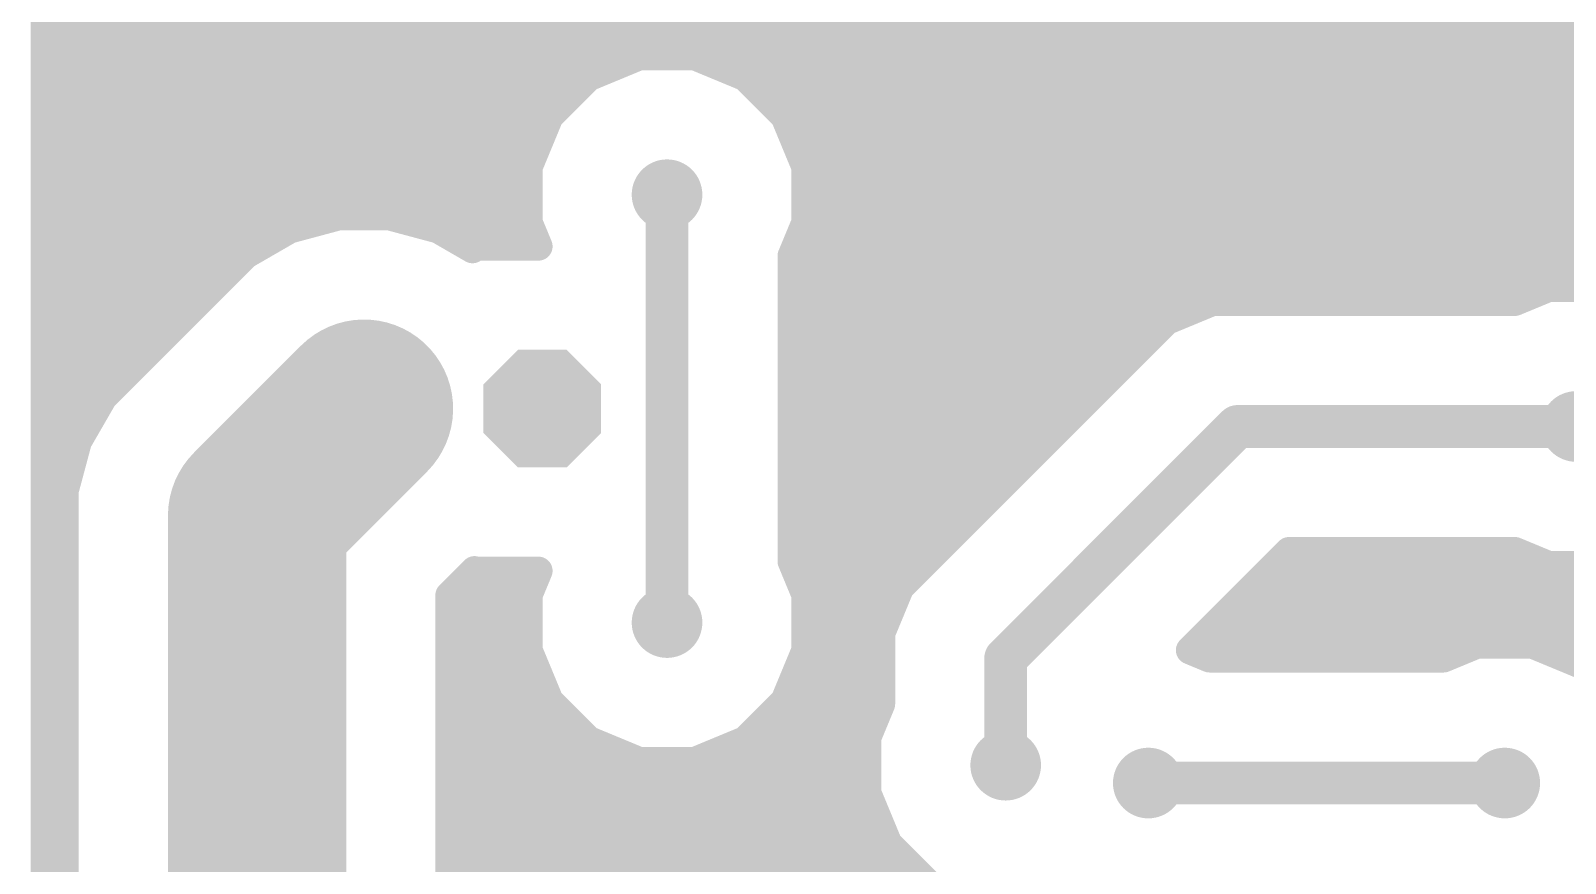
# Model space of a CAD drawing. Extents: x 0 to 141, y 0 to 150.
# Drawn here: x 96.85 to 118.72, y 42.8 to 54.66 of the extents above; entities that cross this region are included whole.
import ezdxf

# ---------------------------------------------------------------- set-up
doc = ezdxf.new("R2010")
doc.units = 0
for name, color, linetype in [('16', 175, 'CONTINUOUS'), ('17', 82, 'CONTINUOUS'), ('18', 82, 'CONTINUOUS')]:
    doc.layers.add(name, color=color, linetype=linetype)

# ---------------------------------------------------------------- blocks, each defined once
blk = doc.blocks.new('OCTAGONP')
at = {"const_width": 0.5}
blk.add_lwpolyline([(-0.25, -0.1036), (-0.25, 0.1036), (-0.1036, 0.25), (0.1036, 0.25), (0.25, 0.1036), (0.25, -0.1036), (0.1036, -0.25), (-0.1036, -0.25), (-0.25, -0.1036), (-0.25, 0.1036)], dxfattribs=at)
blk = doc.blocks.new('ROUNDV')
at = {"const_width": 0.5}
blk.add_lwpolyline([(0, -0.25, 1), (0, 0.25, 1), (0, -0.25)], format="xyb", dxfattribs=at)

msp = doc.modelspace()

# ---------------------------------------------------------------- linework, layer by layer
at = {"layer": '16'}
for points, const_width in [([(97.0532, 26.8082), (97.0532, 62.3743)], 0.4064), ([(97.0532, 54.864), (127.8128, 54.864)], 0.4064), ([(97.0532, 54.4576), (127.8128, 54.4576)], 0.4064), ([(105.5249, 54.3004), (104.7985, 53.9995)], 0.4064), ([(106.3111, 54.3004), (105.5249, 54.3004)], 0.4064), ([(107.0375, 53.9995), (106.3111, 54.3004)], 0.4064), ([(97.0532, 54.0512), (104.9233, 54.0512)], 0.4064), ([(106.9127, 54.0512), (127.8128, 54.0512)], 0.4064), ([(104.7985, 53.9995), (104.2425, 53.4435)], 0.4064), ([(107.5935, 53.4435), (107.0375, 53.9995)], 0.4064), ([(97.0532, 53.6448), (104.4438, 53.6448)], 0.4064), ([(107.3922, 53.6448), (127.8128, 53.6448)], 0.4064), ([(104.2425, 53.4435), (103.9416, 52.7171)], 0.4064), ([(107.8944, 52.7171), (107.5935, 53.4435)], 0.4064), ([(97.0532, 53.2384), (104.1575, 53.2384)], 0.4064), ([(107.6785, 53.2384), (127.8128, 53.2384)], 0.4064), ([(97.0532, 52.832), (103.9892, 52.832)], 0.4064), ([(107.8468, 52.832), (127.8128, 52.832)], 0.4064), ([(103.9416, 52.7171), (103.9416, 51.9309)], 0.4064), ([(107.8944, 51.9309), (107.8944, 52.7171)], 0.4064), ([(97.0532, 52.4256), (103.9416, 52.4256)], 0.4064), ([(105.918, 46.228), (105.918, 52.324)], 0.6096), ([(107.8944, 52.4256), (127.8128, 52.4256)], 0.4064), ([(97.0532, 52.0192), (103.9416, 52.0192)], 0.4064), ([(101.2388, 52.0192), (100.5412, 51.8323)], 0.4064), ([(101.9612, 52.0192), (101.2388, 52.0192)], 0.4064), ([(102.6588, 51.8323), (101.9612, 52.0192)], 0.4064), ([(103.9416, 51.9309), (104.0839, 51.5874)], 0.4064), ([(107.696, 51.4519), (107.8944, 51.9309)], 0.4064), ([(107.8944, 52.0192), (127.8128, 52.0192)], 0.4064), ([(100.5412, 51.8323), (99.9156, 51.4711)], 0.4064), ([(103.1461, 51.5509), (102.6588, 51.8323)], 0.4064), ([(97.0532, 51.6128), (100.1611, 51.6128)], 0.4064), ([(99.9156, 51.4711), (97.8809, 49.4364)], 0.4064), ([(103.0389, 51.6128), (104.0733, 51.6128)], 0.4064), ([(103.1826, 51.5874), (103.1461, 51.5509)], 0.4064), ([(104.0839, 51.5874), (103.1826, 51.5874)], 0.4064), ([(107.696, 47.1001), (107.696, 51.4519)], 0.4064), ([(107.7626, 51.6128), (127.8128, 51.6128)], 0.4064), ([(97.0532, 51.2064), (99.6509, 51.2064)], 0.4064), ([(107.696, 51.2064), (127.8128, 51.2064)], 0.4064), ([(118.4789, 50.9984), (117.9999, 50.8)], 0.4064), ([(119.2651, 50.9984), (118.4789, 50.9984)], 0.4064), ([(97.0532, 50.8), (99.2445, 50.8)], 0.4064), ([(107.696, 50.8), (117.9999, 50.8)], 0.4064), ([(113.6923, 50.8), (113.0388, 50.5293)], 0.4064), ([(117.9999, 50.8), (113.6923, 50.8)], 0.4064), ([(97.0532, 50.3936), (98.8381, 50.3936)], 0.4064), ([(100.076, 47.752), (101.6, 49.276)], 2.54), ([(107.696, 50.3936), (112.9031, 50.3936)], 0.4064), ([(113.0388, 50.5293), (112.5387, 50.0292)], 0.4064), ([(97.0532, 49.9872), (98.4317, 49.9872)], 0.4064), ([(107.696, 49.9872), (112.4967, 49.9872)], 0.4064), ([(112.5387, 50.0292), (109.2367, 46.7272)], 0.4064), ([(97.0532, 49.5808), (98.0253, 49.5808)], 0.4064), ([(107.696, 49.5808), (112.0903, 49.5808)], 0.4064), ([(97.8809, 49.4364), (97.5197, 48.8108)], 0.4064), ([(97.0532, 49.1744), (97.7297, 49.1744)], 0.4064), ([(107.696, 49.1744), (111.6839, 49.1744)], 0.4064), ([(110.744, 45.72), (114.046, 49.022)], 0.6096), ([(114.046, 49.022), (118.872, 49.022)], 0.6096), ([(97.5197, 48.8108), (97.3328, 48.1132)], 0.4064), ([(100.076, 41.148), (100.076, 47.752)], 2.54), ([(97.0532, 48.768), (97.5083, 48.768)], 0.4064), ([(107.696, 48.768), (111.2775, 48.768)], 0.4064), ([(97.0532, 48.3616), (97.3994, 48.3616)], 0.4064), ([(107.696, 48.3616), (110.8711, 48.3616)], 0.4064), ([(97.0532, 47.9552), (97.3328, 47.9552)], 0.4064), ([(97.3328, 48.1132), (97.3328, 40.7868)], 0.4064), ([(107.696, 47.9552), (110.4647, 47.9552)], 0.4064), ([(97.0532, 47.5488), (97.3328, 47.5488)], 0.4064), ([(107.696, 47.5488), (110.0583, 47.5488)], 0.4064), ([(97.0532, 47.1424), (97.3328, 47.1424)], 0.4064), ([(107.696, 47.1424), (109.6519, 47.1424)], 0.4064), ([(107.8944, 46.6211), (107.696, 47.1001)], 0.4064), ([(113.3726, 45.8341), (114.7825, 47.244)], 0.4064), ([(114.6809, 47.1424), (118.2452, 47.1424)], 0.4064), ([(114.7825, 47.244), (117.9999, 47.244)], 0.4064), ([(117.9999, 47.244), (118.4789, 47.0456)], 0.4064), ([(118.4789, 47.0456), (119.2651, 47.0456)], 0.4064), ([(102.8192, 46.6157), (103.1753, 46.9719)], 0.4064), ([(103.1753, 46.9719), (103.1826, 46.9646)], 0.4064), ([(103.1826, 46.9646), (104.0839, 46.9646)], 0.4064), ([(104.0839, 46.9646), (103.9416, 46.6211)], 0.4064), ([(97.0532, 46.736), (97.3328, 46.736)], 0.4064), ([(102.8192, 42.2843), (102.8192, 46.6157)], 0.4064), ([(102.9395, 46.736), (103.9892, 46.736)], 0.4064), ([(103.9416, 46.6211), (103.9416, 45.8349)], 0.4064), ([(107.8468, 46.736), (109.2455, 46.736)], 0.4064), ([(107.8944, 45.8349), (107.8944, 46.6211)], 0.4064), ([(109.2367, 46.7272), (108.966, 46.0737)], 0.4064), ([(114.2745, 46.736), (127.8128, 46.736)], 0.4064), ([(97.0532, 46.3296), (97.3328, 46.3296)], 0.4064), ([(102.8192, 46.3296), (103.9416, 46.3296)], 0.4064), ([(107.8944, 46.3296), (109.072, 46.3296)], 0.4064), ([(113.8681, 46.3296), (127.8128, 46.3296)], 0.4064), ([(108.966, 46.0737), (108.966, 45.0681)], 0.4064), ([(97.0532, 45.9232), (97.3328, 45.9232)], 0.4064), ([(102.8192, 45.9232), (103.9416, 45.9232)], 0.4064), ([(103.9416, 45.8349), (104.2425, 45.1085)], 0.4064), ([(107.5935, 45.1085), (107.8944, 45.8349)], 0.4064), ([(107.8944, 45.9232), (108.966, 45.9232)], 0.4064), ([(110.744, 44.196), (110.744, 45.72)], 0.6096), ([(113.6481, 45.72), (113.3726, 45.8341)], 0.4064), ([(113.4617, 45.9232), (127.8128, 45.9232)], 0.4064), ([(117.4629, 45.9184), (116.9839, 45.72)], 0.4064), ([(118.2491, 45.9184), (117.4629, 45.9184)], 0.4064), ([(118.9755, 45.6175), (118.2491, 45.9184)], 0.4064), ([(97.0532, 45.5168), (97.3328, 45.5168)], 0.4064), ([(102.8192, 45.5168), (104.0733, 45.5168)], 0.4064), ([(107.7626, 45.5168), (108.966, 45.5168)], 0.4064), ([(116.9839, 45.72), (113.6481, 45.72)], 0.4064), ([(97.0532, 45.1104), (97.3328, 45.1104)], 0.4064), ([(102.8192, 45.1104), (104.2417, 45.1104)], 0.4064), ([(104.2425, 45.1085), (104.7985, 44.5525)], 0.4064), ([(107.0375, 44.5525), (107.5935, 45.1085)], 0.4064), ([(107.5943, 45.1104), (108.966, 45.1104)], 0.4064), ([(108.966, 45.0681), (108.7676, 44.5891)], 0.4064), ([(97.0532, 44.704), (97.3328, 44.704)], 0.4064), ([(102.8192, 44.704), (104.6469, 44.704)], 0.4064), ([(107.1891, 44.704), (108.8152, 44.704)], 0.4064), ([(104.7985, 44.5525), (105.5249, 44.2516)], 0.4064), ([(106.3111, 44.2516), (107.0375, 44.5525)], 0.4064), ([(108.7676, 44.5891), (108.7676, 43.8029)], 0.4064), ([(97.0532, 44.2976), (97.3328, 44.2976)], 0.4064), ([(102.8192, 44.2976), (105.4138, 44.2976)], 0.4064), ([(105.5249, 44.2516), (106.3111, 44.2516)], 0.4064), ([(106.4222, 44.2976), (108.7676, 44.2976)], 0.4064), ([(112.776, 43.942), (117.856, 43.942)], 0.6096), ([(97.0532, 43.8912), (97.3328, 43.8912)], 0.4064), ([(102.8192, 43.8912), (108.7676, 43.8912)], 0.4064), ([(108.7676, 43.8029), (109.0685, 43.0765)], 0.4064), ([(97.0532, 43.4848), (97.3328, 43.4848)], 0.4064), ([(102.8192, 43.4848), (108.8993, 43.4848)], 0.4064), ([(97.0532, 43.0784), (97.3328, 43.0784)], 0.4064), ([(102.8192, 43.0784), (109.0677, 43.0784)], 0.4064), ([(109.0685, 43.0765), (109.6245, 42.5205)], 0.4064), ([(97.0532, 42.672), (97.3328, 42.672)], 0.4064), ([(102.8192, 42.672), (109.4729, 42.672)], 0.4064)]:
    msp.add_lwpolyline(points, dxfattribs=dict(at, const_width=const_width))
for points, const_width in [([(97.0532, 54.5592, 1), (97.0532, 54.356)], 0.2032), ([(105.5249, 54.402, 1), (105.5249, 54.1988)], 0.2032), ([(105.5637, 54.2065, 1), (105.486, 54.3943)], 0.2032), ([(106.35, 54.3943, 1), (106.2723, 54.2065)], 0.2032), ([(106.3111, 54.1988, 1), (106.3111, 54.402)], 0.2032), ([(97.0532, 54.1528, 1), (97.0532, 53.9496)], 0.2032), ([(104.9233, 53.9496, 1), (104.9233, 54.1528)], 0.2032), ([(106.9127, 54.1528, 1), (106.9127, 53.9496)], 0.2032), ([(104.7596, 54.0934, 1), (104.8373, 53.9056)], 0.2032), ([(104.8703, 53.9277, 1), (104.7266, 54.0714)], 0.2032), ([(107.1094, 54.0714, 1), (106.9657, 53.9277)], 0.2032), ([(106.9987, 53.9056, 1), (107.0764, 54.0934)], 0.2032), ([(97.0532, 53.7464, 1), (97.0532, 53.5432)], 0.2032), ([(104.4438, 53.5432, 1), (104.4438, 53.7464)], 0.2032), ([(107.3922, 53.7464, 1), (107.3922, 53.5432)], 0.2032), ([(104.1706, 53.5154, 1), (104.3143, 53.3717)], 0.2032), ([(104.3364, 53.4047, 1), (104.1486, 53.4824)], 0.2032), ([(107.6874, 53.4824, 1), (107.4996, 53.4047)], 0.2032), ([(107.5217, 53.3717, 1), (107.6654, 53.5154)], 0.2032), ([(97.0532, 53.34, 1), (97.0532, 53.1368)], 0.2032), ([(104.1575, 53.1368, 1), (104.1575, 53.34)], 0.2032), ([(107.6785, 53.34, 1), (107.6785, 53.1368)], 0.2032), ([(97.0532, 52.9336, 1), (97.0532, 52.7304)], 0.2032), ([(103.9892, 52.7304, 1), (103.9892, 52.9336)], 0.2032), ([(107.8468, 52.9336, 1), (107.8468, 52.7304)], 0.2032), ([(104.0432, 52.7171, 1), (103.84, 52.7171)], 0.2032), ([(103.8477, 52.756, 1), (104.0355, 52.6783)], 0.2032), ([(107.996, 52.7171, 1), (107.7928, 52.7171)], 0.2032), ([(107.8005, 52.6783, 1), (107.9883, 52.756)], 0.2032), ([(97.0532, 52.5272, 1), (97.0532, 52.324)], 0.2032), ([(103.9416, 52.324, 1), (103.9416, 52.5272)], 0.2032), ([(106.0704, 52.324, 1), (105.7656, 52.324)], 0.3048), ([(107.8944, 52.5272, 1), (107.8944, 52.324)], 0.2032), ([(97.0532, 52.1208, 1), (97.0532, 51.9176)], 0.2032), ([(101.2388, 52.1208, 1), (101.2388, 51.9176)], 0.2032), ([(101.2651, 51.9211, 1), (101.2126, 52.1173)], 0.2032), ([(101.9874, 52.1173, 1), (101.9349, 51.9211)], 0.2032), ([(101.9612, 51.9176, 1), (101.9612, 52.1208)], 0.2032), ([(104.0355, 51.9697, 1), (103.8477, 51.892)], 0.2032), ([(103.9416, 51.9176, 1), (103.9416, 52.1208)], 0.2032), ([(107.8944, 52.1208, 1), (107.8944, 51.9176)], 0.2032), ([(107.9883, 51.892, 1), (107.8005, 51.9697)], 0.2032), ([(100.5149, 51.9304, 1), (100.5675, 51.7341)], 0.2032), ([(100.592, 51.7443, 1), (100.4904, 51.9202)], 0.2032), ([(102.7096, 51.9202, 1), (102.608, 51.7443)], 0.2032), ([(102.6325, 51.7341, 1), (102.6851, 51.9304)], 0.2032), ([(103.84, 51.9309, 1), (104.0432, 51.9309)], 0.2032), ([(107.7928, 51.9309, 1), (107.996, 51.9309)], 0.2032), ([(97.0532, 51.7144, 1), (97.0532, 51.5112)], 0.2032), ([(99.8648, 51.5591, 1), (99.9664, 51.3831)], 0.2032), ([(99.9875, 51.3993, 1), (99.8438, 51.5429)], 0.2032), ([(100.1611, 51.5112, 1), (100.1611, 51.7144)], 0.2032), ([(103.0389, 51.7144, 1), (103.0389, 51.5112)], 0.2032), ([(103.0743, 51.6228, 1), (103.218, 51.4791)], 0.2032), ([(103.1826, 51.689, 1), (103.1826, 51.4858)], 0.2032), ([(103.0953, 51.4629, 1), (103.1969, 51.6389)], 0.2032), ([(103.2544, 51.5156, 1), (103.1107, 51.6592)], 0.2032), ([(103.99, 51.5485, 1), (104.1777, 51.6263)], 0.2032), ([(104.0733, 51.5112, 1), (104.0733, 51.7144)], 0.2032), ([(104.0839, 51.4858, 1), (104.0839, 51.689)], 0.2032), ([(107.7976, 51.4519, 1), (107.5944, 51.4519)], 0.2032), ([(107.7626, 51.7144, 1), (107.7626, 51.5112)], 0.2032), ([(97.0532, 51.308, 1), (97.0532, 51.1048)], 0.2032), ([(99.6509, 51.1048, 1), (99.6509, 51.308)], 0.2032), ([(107.6021, 51.4908, 1), (107.7899, 51.413)], 0.2032), ([(107.696, 51.308, 1), (107.696, 51.1048)], 0.2032), ([(118.4789, 51.1, 1), (118.4789, 50.8968)], 0.2032), ([(118.5177, 50.9045, 1), (118.44, 51.0923)], 0.2032), ([(97.0532, 50.9016, 1), (97.0532, 50.6984)], 0.2032), ([(99.2445, 50.6984, 1), (99.2445, 50.9016)], 0.2032), ([(107.696, 50.9016, 1), (107.696, 50.6984)], 0.2032), ([(113.6923, 50.9016, 1), (113.6923, 50.6984)], 0.2032), ([(113.7312, 50.7061, 1), (113.6535, 50.8939)], 0.2032), ([(117.961, 50.8939, 1), (118.0388, 50.7061)], 0.2032), ([(117.9999, 50.6984, 1), (117.9999, 50.9016)], 0.2032), ([(117.9999, 50.6984, 1), (117.9999, 50.9016)], 0.2032), ([(97.0532, 50.4952, 1), (97.0532, 50.292)], 0.2032), ([(98.8381, 50.292, 1), (98.8381, 50.4952)], 0.2032), ([(102.049, 48.827, 1), (101.151, 49.725)], 1.27), ([(107.696, 50.4952, 1), (107.696, 50.292)], 0.2032), ([(112.9031, 50.292, 1), (112.9031, 50.4952)], 0.2032), ([(113, 50.6232, 1), (113.0777, 50.4354)], 0.2032), ([(113.1107, 50.4575, 1), (112.967, 50.6012)], 0.2032), ([(97.0532, 50.0888, 1), (97.0532, 49.8856)], 0.2032), ([(98.4317, 49.8856, 1), (98.4317, 50.0888)], 0.2032), ([(107.696, 50.0888, 1), (107.696, 49.8856)], 0.2032), ([(112.4668, 50.101, 1), (112.6105, 49.9573)], 0.2032), ([(112.6105, 49.9573, 1), (112.4668, 50.101)], 0.2032), ([(112.4967, 49.8856, 1), (112.4967, 50.0888)], 0.2032), ([(97.0532, 49.6824, 1), (97.0532, 49.4792)], 0.2032), ([(98.0253, 49.4792, 1), (98.0253, 49.6824)], 0.2032), ([(107.696, 49.6824, 1), (107.696, 49.4792)], 0.2032), ([(112.0903, 49.4792, 1), (112.0903, 49.6824)], 0.2032), ([(97.8091, 49.5082, 1), (97.9527, 49.3645)], 0.2032), ([(97.9689, 49.3856, 1), (97.7929, 49.4872)], 0.2032), ([(97.0532, 49.276, 1), (97.0532, 49.0728)], 0.2032), ([(97.7297, 49.0728, 1), (97.7297, 49.276)], 0.2032), ([(107.696, 49.276, 1), (107.696, 49.0728)], 0.2032), ([(111.6839, 49.0728, 1), (111.6839, 49.276)], 0.2032), ([(114.046, 49.1744, 1), (114.046, 48.8696)], 0.3048), ([(114.1538, 48.9142, 1), (113.9382, 49.1298)], 0.3048), ([(97.6179, 48.7845, 1), (97.4216, 48.8371)], 0.2032), ([(100.711, 47.752, 1), (99.441, 47.752)], 1.27), ([(97.0532, 48.8696, 1), (97.0532, 48.6664)], 0.2032), ([(97.4318, 48.8616, 1), (97.6077, 48.76)], 0.2032), ([(97.5083, 48.6664, 1), (97.5083, 48.8696)], 0.2032), ([(99.627, 48.201, 1), (100.525, 47.303)], 1.27), ([(107.696, 48.8696, 1), (107.696, 48.6664)], 0.2032), ([(111.2775, 48.6664, 1), (111.2775, 48.8696)], 0.2032), ([(97.0532, 48.4632, 1), (97.0532, 48.26)], 0.2032), ([(97.3994, 48.26, 1), (97.3994, 48.4632)], 0.2032), ([(107.696, 48.4632, 1), (107.696, 48.26)], 0.2032), ([(110.8711, 48.26, 1), (110.8711, 48.4632)], 0.2032), ([(97.0532, 48.0568, 1), (97.0532, 47.8536)], 0.2032), ([(97.4344, 48.1132, 1), (97.2312, 48.1132)], 0.2032), ([(97.2347, 48.1394, 1), (97.4309, 48.0869)], 0.2032), ([(97.3328, 47.8536, 1), (97.3328, 48.0568)], 0.2032), ([(107.696, 48.0568, 1), (107.696, 47.8536)], 0.2032), ([(110.4647, 47.8536, 1), (110.4647, 48.0568)], 0.2032), ([(97.0532, 47.6504, 1), (97.0532, 47.4472)], 0.2032), ([(97.3328, 47.4472, 1), (97.3328, 47.6504)], 0.2032), ([(107.696, 47.6504, 1), (107.696, 47.4472)], 0.2032), ([(110.0583, 47.4472, 1), (110.0583, 47.6504)], 0.2032), ([(97.0532, 47.244, 1), (97.0532, 47.0408)], 0.2032), ([(97.3328, 47.0408, 1), (97.3328, 47.244)], 0.2032), ([(107.696, 47.244, 1), (107.696, 47.0408)], 0.2032), ([(107.7899, 47.139, 1), (107.6021, 47.0612)], 0.2032), ([(109.6519, 47.0408, 1), (109.6519, 47.244)], 0.2032), ([(114.6809, 47.244, 1), (114.6809, 47.0408)], 0.2032), ([(114.7825, 47.3456, 1), (114.7825, 47.1424)], 0.2032), ([(114.8543, 47.1722, 1), (114.7106, 47.3158)], 0.2032), ([(118.0388, 47.3379, 1), (117.961, 47.1501)], 0.2032), ([(117.9999, 47.1424, 1), (117.9999, 47.3456)], 0.2032), ([(118.2452, 47.0408, 1), (118.2452, 47.244)], 0.2032), ([(118.4789, 47.1472, 1), (118.4789, 46.944)], 0.2032), ([(118.44, 46.9517, 1), (118.5177, 47.1395)], 0.2032), ([(103.2472, 47.0437, 1), (103.1035, 46.9)], 0.2032), ([(103.1826, 47.0662, 1), (103.1826, 46.863)], 0.2032), ([(103.2472, 46.9, 1), (103.1035, 47.0437)], 0.2032), ([(103.1107, 46.8928, 1), (103.2544, 47.0364)], 0.2032), ([(104.1777, 46.9257, 1), (103.99, 47.0035)], 0.2032), ([(104.0839, 46.863, 1), (104.0839, 47.0662)], 0.2032), ([(107.5944, 47.1001, 1), (107.7976, 47.1001)], 0.2032), ([(97.0532, 46.8376, 1), (97.0532, 46.6344)], 0.2032), ([(97.3328, 46.6344, 1), (97.3328, 46.8376)], 0.2032), ([(102.9208, 46.6157, 1), (102.7176, 46.6157)], 0.2032), ([(102.9395, 46.8376, 1), (102.9395, 46.6344)], 0.2032), ([(104.0432, 46.6211, 1), (103.84, 46.6211)], 0.2032), ([(103.9892, 46.6344, 1), (103.9892, 46.8376)], 0.2032), ([(107.8468, 46.8376, 1), (107.8468, 46.6344)], 0.2032), ([(107.996, 46.6211, 1), (107.7928, 46.6211)], 0.2032), ([(109.1648, 46.799, 1), (109.3085, 46.6553)], 0.2032), ([(109.3306, 46.6883, 1), (109.1428, 46.766)], 0.2032), ([(109.2455, 46.6344, 1), (109.2455, 46.8376)], 0.2032), ([(114.2745, 46.8376, 1), (114.2745, 46.6344)], 0.2032), ([(102.7474, 46.6876, 1), (102.891, 46.5439)], 0.2032), ([(103.8477, 46.66, 1), (104.0355, 46.5823)], 0.2032), ([(107.8005, 46.5823, 1), (107.9883, 46.66)], 0.2032), ([(97.0532, 46.4312, 1), (97.0532, 46.228)], 0.2032), ([(97.3328, 46.228, 1), (97.3328, 46.4312)], 0.2032), ([(102.8192, 46.4312, 1), (102.8192, 46.228)], 0.2032), ([(103.9416, 46.228, 1), (103.9416, 46.4312)], 0.2032), ([(105.7656, 46.228, 1), (106.0704, 46.228)], 0.3048), ([(107.8944, 46.4312, 1), (107.8944, 46.228)], 0.2032), ([(109.072, 46.228, 1), (109.072, 46.4312)], 0.2032), ([(113.8681, 46.4312, 1), (113.8681, 46.228)], 0.2032), ([(109.0676, 46.0737, 1), (108.8644, 46.0737)], 0.2032), ([(108.8721, 46.1125, 1), (109.0599, 46.0348)], 0.2032), ([(97.0532, 46.0248, 1), (97.0532, 45.8216)], 0.2032), ([(97.3328, 45.8216, 1), (97.3328, 46.0248)], 0.2032), ([(102.8192, 46.0248, 1), (102.8192, 45.8216)], 0.2032), ([(104.0355, 45.8737, 1), (103.8477, 45.796)], 0.2032), ([(103.84, 45.8349, 1), (104.0432, 45.8349)], 0.2032), ([(103.9416, 45.8216, 1), (103.9416, 46.0248)], 0.2032), ([(107.8944, 46.0248, 1), (107.8944, 45.8216)], 0.2032), ([(107.7928, 45.8349, 1), (107.996, 45.8349)], 0.2032), ([(107.9883, 45.796, 1), (107.8005, 45.8737)], 0.2032), ([(108.966, 45.8216, 1), (108.966, 46.0248)], 0.2032), ([(110.6362, 45.8278, 1), (110.8518, 45.6122)], 0.3048), ([(110.8964, 45.72, 1), (110.5916, 45.72)], 0.3048), ([(113.3007, 45.906, 1), (113.4444, 45.7623)], 0.2032), ([(113.4115, 45.928, 1), (113.3337, 45.7403)], 0.2032), ([(113.4617, 46.0248, 1), (113.4617, 45.8216)], 0.2032), ([(117.4629, 46.02, 1), (117.4629, 45.8168)], 0.2032), ([(117.5017, 45.8245, 1), (117.424, 46.0123)], 0.2032), ([(118.288, 46.0123, 1), (118.2103, 45.8245)], 0.2032), ([(118.2491, 45.8168, 1), (118.2491, 46.02)], 0.2032), ([(97.0532, 45.6184, 1), (97.0532, 45.4152)], 0.2032), ([(97.3328, 45.4152, 1), (97.3328, 45.6184)], 0.2032), ([(102.8192, 45.6184, 1), (102.8192, 45.4152)], 0.2032), ([(104.0733, 45.4152, 1), (104.0733, 45.6184)], 0.2032), ([(107.7626, 45.6184, 1), (107.7626, 45.4152)], 0.2032), ([(108.966, 45.4152, 1), (108.966, 45.6184)], 0.2032), ([(113.6481, 45.8216, 1), (113.6481, 45.6184)], 0.2032), ([(113.6092, 45.6261, 1), (113.687, 45.8139)], 0.2032), ([(116.945, 45.8139, 1), (117.0228, 45.6261)], 0.2032), ([(116.9839, 45.6184, 1), (116.9839, 45.8216)], 0.2032), ([(97.0532, 45.212, 1), (97.0532, 45.0088)], 0.2032), ([(97.3328, 45.0088, 1), (97.3328, 45.212)], 0.2032), ([(102.8192, 45.212, 1), (102.8192, 45.0088)], 0.2032), ([(104.3143, 45.1803, 1), (104.1706, 45.0366)], 0.2032), ([(104.2417, 45.0088, 1), (104.2417, 45.212)], 0.2032), ([(107.5943, 45.212, 1), (107.5943, 45.0088)], 0.2032), ([(107.6654, 45.0366, 1), (107.5217, 45.1803)], 0.2032), ([(109.0599, 45.0292, 1), (108.8721, 45.107)], 0.2032), ([(108.966, 45.0088, 1), (108.966, 45.212)], 0.2032), ([(104.1486, 45.0696, 1), (104.3364, 45.1473)], 0.2032), ([(107.4996, 45.1473, 1), (107.6874, 45.0696)], 0.2032), ([(108.8644, 45.0681, 1), (109.0676, 45.0681)], 0.2032), ([(97.0532, 44.8056, 1), (97.0532, 44.6024)], 0.2032), ([(97.3328, 44.6024, 1), (97.3328, 44.8056)], 0.2032), ([(102.8192, 44.8056, 1), (102.8192, 44.6024)], 0.2032), ([(104.6469, 44.6024, 1), (104.6469, 44.8056)], 0.2032), ([(107.1891, 44.8056, 1), (107.1891, 44.6024)], 0.2032), ([(108.8152, 44.6024, 1), (108.8152, 44.8056)], 0.2032), ([(104.8373, 44.6464, 1), (104.7596, 44.4586)], 0.2032), ([(104.7266, 44.4806, 1), (104.8703, 44.6243)], 0.2032), ([(106.9657, 44.6243, 1), (107.1094, 44.4806)], 0.2032), ([(107.0764, 44.4586, 1), (106.9987, 44.6464)], 0.2032), ([(108.8692, 44.5891, 1), (108.666, 44.5891)], 0.2032), ([(108.6737, 44.628, 1), (108.8615, 44.5503)], 0.2032), ([(97.0532, 44.3992, 1), (97.0532, 44.196)], 0.2032), ([(97.3328, 44.196, 1), (97.3328, 44.3992)], 0.2032), ([(102.8192, 44.3992, 1), (102.8192, 44.196)], 0.2032), ([(105.4138, 44.196, 1), (105.4138, 44.3992)], 0.2032), ([(105.5249, 44.3532, 1), (105.5249, 44.15)], 0.2032), ([(105.486, 44.1577, 1), (105.5637, 44.3455)], 0.2032), ([(106.2723, 44.3455, 1), (106.35, 44.1577)], 0.2032), ([(106.3111, 44.15, 1), (106.3111, 44.3532)], 0.2032), ([(106.4222, 44.3992, 1), (106.4222, 44.196)], 0.2032), ([(108.7676, 44.196, 1), (108.7676, 44.3992)], 0.2032), ([(110.5916, 44.196, 1), (110.8964, 44.196)], 0.3048), ([(112.776, 44.0944, 1), (112.776, 43.7896)], 0.3048), ([(117.856, 43.7896, 1), (117.856, 44.0944)], 0.3048), ([(97.0532, 43.9928, 1), (97.0532, 43.7896)], 0.2032), ([(97.3328, 43.7896, 1), (97.3328, 43.9928)], 0.2032), ([(102.8192, 43.9928, 1), (102.8192, 43.7896)], 0.2032), ([(108.8615, 43.8417, 1), (108.6737, 43.764)], 0.2032), ([(108.7676, 43.7896, 1), (108.7676, 43.9928)], 0.2032), ([(108.666, 43.8029, 1), (108.8692, 43.8029)], 0.2032), ([(97.0532, 43.5864, 1), (97.0532, 43.3832)], 0.2032), ([(97.3328, 43.3832, 1), (97.3328, 43.5864)], 0.2032), ([(102.8192, 43.5864, 1), (102.8192, 43.3832)], 0.2032), ([(108.8993, 43.3832, 1), (108.8993, 43.5864)], 0.2032), ([(97.0532, 43.18, 1), (97.0532, 42.9768)], 0.2032), ([(97.3328, 42.9768, 1), (97.3328, 43.18)], 0.2032), ([(102.8192, 43.18, 1), (102.8192, 42.9768)], 0.2032), ([(109.1403, 43.1483, 1), (108.9966, 43.0046)], 0.2032), ([(108.9746, 43.0376, 1), (109.1624, 43.1153)], 0.2032), ([(109.0677, 42.9768, 1), (109.0677, 43.18)], 0.2032), ([(97.0532, 42.7736, 1), (97.0532, 42.5704)], 0.2032), ([(97.3328, 42.5704, 1), (97.3328, 42.7736)], 0.2032), ([(102.8192, 42.7736, 1), (102.8192, 42.5704)], 0.2032), ([(109.4729, 42.5704, 1), (109.4729, 42.7736)], 0.2032)]:
    msp.add_lwpolyline(points, format="xyb", dxfattribs=dict(at, const_width=const_width))

# ---------------------------------------------------------------- block references
at = {"layer": '17', "xscale": 1.6764, "yscale": 1.6764, "rotation": 180}
for p in [(101.6, 49.276), (104.14, 49.276)]:
    msp.add_blockref('OCTAGONP', p, dxfattribs=at)
at = {"layer": '18', "xscale": 1.0064, "yscale": 1.0064}
for p in [(105.918, 52.324), (118.872, 49.022), (105.918, 46.228), (110.744, 44.196), (112.776, 43.942), (117.856, 43.942)]:
    msp.add_blockref('ROUNDV', p, dxfattribs=at)

doc.saveas('drawing.dxf')
